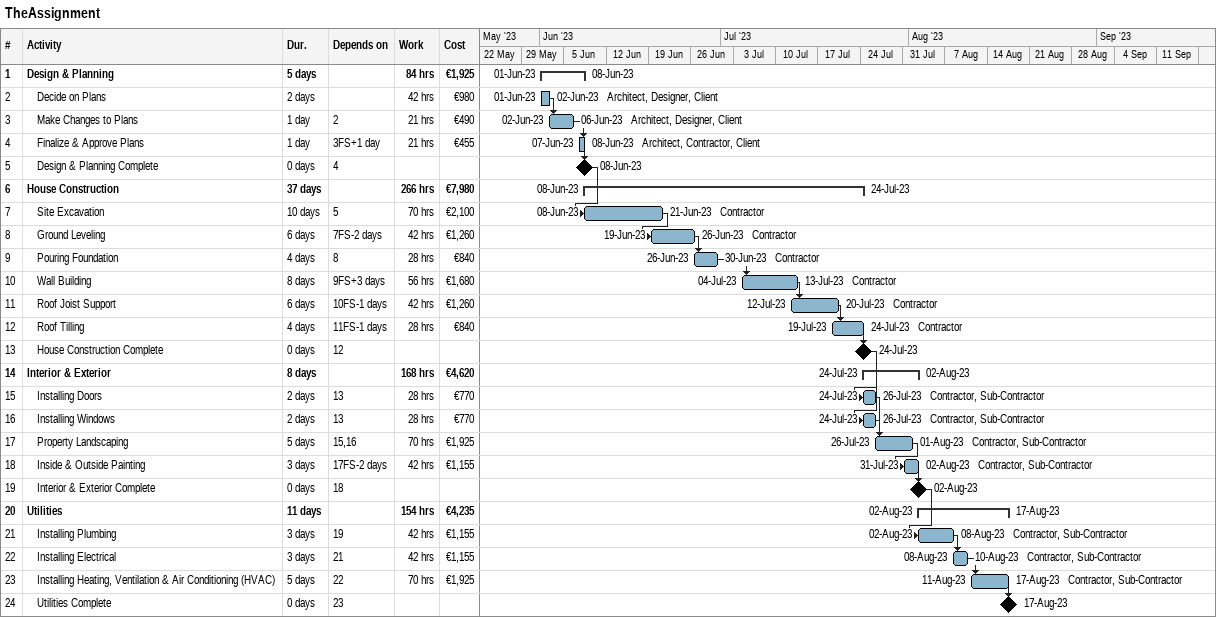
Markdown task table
TheAssignment

| ID | Level | Task | Duration | Start | Finish | Predecessors | Resources | Work (h) | Cost (€) |
|---|---|---|---|---|---|---|---|---|---|
| 1 | 1 | **Design & Planning** | 5d | 2023-06-01 | 2023-06-08 |  |  | 84 | 1925 |
| 2 | 2 | Decide on Plans | 2d | 2023-06-01 | 2023-06-02 |  | Architect, Designer, Client | 42 | 980 |
| 3 | 2 | Make Changes to Plans | 1d | 2023-06-02 | 2023-06-06 | 2 | Architect, Designer, Client | 21 | 490 |
| 4 | 2 | Finalize & Approve Plans | 1d | 2023-06-07 | 2023-06-08 | 3FS+1d | Architect, Contractor, Client | 21 | 455 |
| 5 | 2 | Design & Planning Complete | 0d | 2023-06-08 | 2023-06-08 | 4 |  |  |  |
| 6 | 1 | **House Construction** | 37d | 2023-06-08 | 2023-07-24 |  |  | 266 | 7980 |
| 7 | 2 | Site Excavation | 10d | 2023-06-08 | 2023-06-21 | 5 | Contractor | 70 | 2100 |
| 8 | 2 | Ground Leveling | 6d | 2023-06-19 | 2023-06-26 | 7FS-2d | Contractor | 42 | 1260 |
| 9 | 2 | Pouring Foundation | 4d | 2023-06-26 | 2023-06-30 | 8 | Contractor | 28 | 840 |
| 10 | 2 | Wall Building | 8d | 2023-07-04 | 2023-07-13 | 9FS+3d | Contractor | 56 | 1680 |
| 11 | 2 | Roof Joist Support | 6d | 2023-07-12 | 2023-07-20 | 10FS-1d | Contractor | 42 | 1260 |
| 12 | 2 | Roof Tilling | 4d | 2023-07-19 | 2023-07-24 | 11FS-1d | Contractor | 28 | 840 |
| 13 | 2 | House Construction Complete | 0d | 2023-07-24 | 2023-07-24 | 12 |  |  |  |
| 14 | 1 | **Interior & Exterior** | 8d | 2023-07-24 | 2023-08-02 |  |  | 168 | 4620 |
| 15 | 2 | Installing Doors | 2d | 2023-07-24 | 2023-07-26 | 13 | Contractor, Sub-Contractor | 28 | 770 |
| 16 | 2 | Installing Windows | 2d | 2023-07-24 | 2023-07-26 | 13 | Contractor, Sub-Contractor | 28 | 770 |
| 17 | 2 | Property Landscaping | 5d | 2023-07-26 | 2023-08-01 | 15, 16 | Contractor, Sub-Contractor | 70 | 1925 |
| 18 | 2 | Inside & Outside Painting | 3d | 2023-07-31 | 2023-08-02 | 17FS-2d | Contractor, Sub-Contractor | 42 | 1155 |
| 19 | 2 | Interior & Exterior Complete | 0d | 2023-08-02 | 2023-08-02 | 18 |  |  |  |
| 20 | 1 | **Utilities** | 11d | 2023-08-02 | 2023-08-17 |  |  | 154 | 4235 |
| 21 | 2 | Installing Plumbing | 3d | 2023-08-02 | 2023-08-08 | 19 | Contractor, Sub-Contractor | 42 | 1155 |
| 22 | 2 | Installing Electrical | 3d | 2023-08-08 | 2023-08-10 | 21 | Contractor, Sub-Contractor | 42 | 1155 |
| 23 | 2 | Installing Heating, Ventilation & Air Conditioning (HVAC) | 5d | 2023-08-11 | 2023-08-17 | 22 | Contractor, Sub-Contractor | 70 | 1925 |
| 24 | 2 | Utilities Complete | 0d | 2023-08-17 | 2023-08-17 | 23 |  |  |  |
